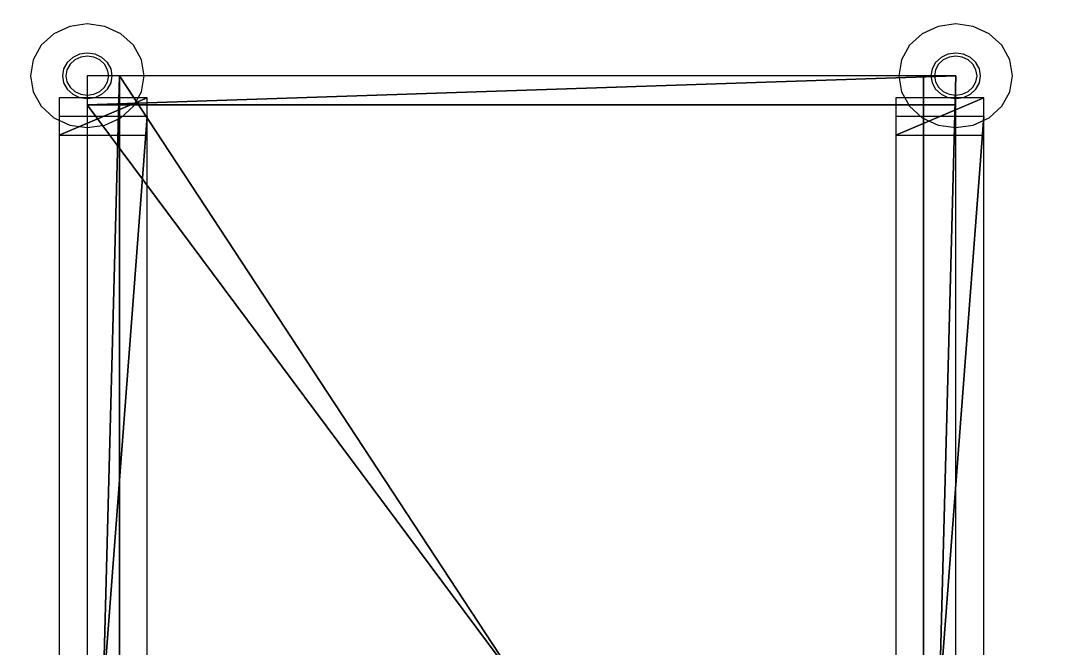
# Model space of a CAD drawing. Units: millimetres at full size, sheet at 1:50. Extents: x -9750 to 9750, y -6680 to 6675.
# Drawn here: x -862 to -315, y 4214 to 4543 of the extents above; entities that cross this region are included whole.
import ezdxf

# ---------------------------------------------------------------- set-up
doc = ezdxf.new("R2010")
doc.units = ezdxf.units.MM
doc.header["$LTSCALE"] = 50
doc.layers.add('0-A_汎用オブジェクト（実装）', color=4, linetype='Continuous')

msp = doc.modelspace()

# ---------------------------------------------------------------- wipeouts: each hides what was drawn before it
msp.add_wipeout([(296.23, 5045.05), (-3865.77, 5045.05), (-3865.77, 3795.05), (-3865.77, 3795.05)])

# ---------------------------------------------------------------- next in the draw order: wipeouts: each hides what was drawn before it
msp.add_wipeout([(296.23, 5045.05), (-3865.77, 3795.05), (296.23, 3795.05), (296.23, 3795.05)])

# ---------------------------------------------------------------- next in the draw order: linework, layer by layer
at = {"layer": '0-A_汎用オブジェクト（実装）'}
for p, q in [((-370.82, 4541.87), (-380.06, 4540.54)), ((-370.82, 4541.87), (-380.06, 4540.54)), ((-361.57, 4540.54), (-370.82, 4541.87)), ((-361.57, 4540.54), (-370.82, 4541.87)), ((-844.57, 4536.66), (-851.19, 4530.63)), ((-836.23, 4540.54), (-844.57, 4536.66)), ((-388.4, 4536.66), (-395.02, 4530.63)), ((-388.4, 4536.66), (-395.02, 4530.63)), ((-380.06, 4540.54), (-388.4, 4536.66)), ((-380.06, 4540.54), (-388.4, 4536.66)), ((-353.23, 4536.66), (-361.57, 4540.54)), ((-353.23, 4536.66), (-361.57, 4540.54)), ((-346.62, 4530.63), (-353.23, 4536.66)), ((-346.62, 4530.63), (-353.23, 4536.66)), ((-831.03, 4525.95), (-834.68, 4524.25)), ((-831.03, 4525.95), (-834.68, 4524.25)), ((-826.99, 4526.53), (-831.03, 4525.95)), ((-826.99, 4526.53), (-831.03, 4525.95)), ((-822.95, 4525.95), (-826.99, 4526.53)), ((-822.95, 4525.95), (-826.99, 4526.53)), ((-819.3, 4524.25), (-822.95, 4525.95)), ((-798.54, 4523.03), (-802.79, 4530.63)), ((-395.02, 4530.63), (-399.27, 4523.03)), ((-395.02, 4530.63), (-399.27, 4523.03)), ((-374.86, 4525.95), (-378.51, 4524.25)), ((-374.86, 4525.95), (-378.51, 4524.25)), ((-370.82, 4526.53), (-374.86, 4525.95)), ((-370.82, 4526.53), (-374.86, 4525.95)), ((-366.77, 4525.95), (-370.82, 4526.53)), ((-366.77, 4525.95), (-370.82, 4526.53)), ((-363.12, 4524.25), (-366.77, 4525.95)), ((-363.12, 4524.25), (-366.77, 4525.95)), ((-342.37, 4523.03), (-346.62, 4530.63)), ((-342.37, 4523.03), (-346.62, 4530.63)), ((-837.58, 4521.61), (-839.44, 4518.29)), ((-837.58, 4521.61), (-839.44, 4518.29)), ((-834.68, 4524.25), (-837.58, 4521.61)), ((-834.68, 4524.25), (-837.58, 4521.61)), ((-830.46, 4524.33), (-833.58, 4522.87)), ((-826.99, 4524.83), (-830.46, 4524.33)), ((-823.52, 4524.33), (-826.99, 4524.83)), ((-820.4, 4522.87), (-823.52, 4524.33)), ((-816.4, 4521.61), (-819.3, 4524.25)), ((-814.54, 4518.29), (-816.4, 4521.61)), ((-814.54, 4518.29), (-816.4, 4521.61)), ((-797.08, 4514.6), (-798.54, 4523.03)), ((-797.08, 4514.6), (-798.54, 4523.03)), ((-399.27, 4523.03), (-400.73, 4514.6)), ((-399.27, 4523.03), (-400.73, 4514.6)), ((-381.4, 4521.61), (-383.26, 4518.29)), ((-381.4, 4521.61), (-383.26, 4518.29)), ((-379.89, 4520.61), (-381.49, 4517.76)), ((-378.51, 4524.25), (-381.4, 4521.61)), ((-378.51, 4524.25), (-381.4, 4521.61)), ((-377.41, 4522.87), (-379.89, 4520.61)), ((-377.41, 4522.87), (-379.89, 4520.61)), ((-374.28, 4524.33), (-377.41, 4522.87)), ((-374.28, 4524.33), (-377.41, 4522.87)), ((-370.82, 4524.83), (-374.28, 4524.33)), ((-370.82, 4524.83), (-374.28, 4524.33)), ((-367.35, 4524.33), (-370.82, 4524.83)), ((-367.35, 4524.33), (-370.82, 4524.83)), ((-364.22, 4522.87), (-367.35, 4524.33)), ((-364.22, 4522.87), (-367.35, 4524.33)), ((-361.74, 4520.61), (-364.22, 4522.87)), ((-361.74, 4520.61), (-364.22, 4522.87)), ((-360.23, 4521.61), (-363.12, 4524.25)), ((-360.15, 4517.76), (-361.74, 4520.61)), ((-360.15, 4517.76), (-361.74, 4520.61)), ((-358.37, 4518.29), (-360.23, 4521.61)), ((-340.9, 4514.6), (-342.37, 4523.03)), ((-340.9, 4514.6), (-342.37, 4523.03)), ((-856.9, 4514.6), (-855.44, 4506.17)), ((-839.44, 4518.29), (-840.08, 4514.6)), ((-840.08, 4514.6), (-839.44, 4510.91)), ((-837.66, 4517.76), (-838.21, 4514.6)), ((-838.21, 4514.6), (-837.66, 4511.44)), ((-826.99, 4514.6), (-826.99, 3871.14)), ((-826.99, 4514.6), (-826.99, 3871.14)), ((-810.16, 4514.6), (-826.99, 4514.6)), ((-826.99, 4514.6), (-826.99, 4499.26)), ((-826.99, 4514.6), (-826.99, 4499.26)), ((-370.82, 4514.6), (-826.99, 4514.6)), ((-810.16, 4514.6), (-826.99, 4514.6)), ((-815.77, 4514.6), (-816.32, 4517.76)), ((-816.32, 4511.44), (-815.77, 4514.6)), ((-816.32, 4511.44), (-815.77, 4514.6)), ((-813.9, 4514.6), (-814.54, 4518.29)), ((-813.9, 4514.6), (-814.54, 4518.29)), ((-814.54, 4510.91), (-813.9, 4514.6)), ((-814.54, 4510.91), (-813.9, 4514.6)), ((-810.16, 3871.14), (-810.16, 4514.6)), ((-810.16, 3871.14), (-810.16, 4514.6)), ((-798.54, 4506.17), (-797.08, 4514.6)), ((-400.73, 4514.6), (-399.27, 4506.17)), ((-400.73, 4514.6), (-399.27, 4506.17)), ((-387.64, 4514.6), (-387.64, 3871.14)), ((-387.64, 4514.6), (-387.64, 3871.14)), ((-370.82, 4514.6), (-387.64, 4514.6)), ((-370.82, 4514.6), (-387.64, 4514.6)), ((-383.26, 4518.29), (-383.9, 4514.6)), ((-383.26, 4518.29), (-383.9, 4514.6)), ((-383.9, 4514.6), (-383.26, 4510.91)), ((-383.9, 4514.6), (-383.26, 4510.91)), ((-381.49, 4517.76), (-382.03, 4514.6)), ((-382.03, 4514.6), (-381.49, 4511.44)), ((-382.03, 4514.6), (-381.49, 4511.44)), ((-370.82, 3871.14), (-370.82, 4514.6)), ((-370.82, 3871.14), (-370.82, 4514.6)), ((-359.6, 4514.6), (-360.15, 4517.76)), ((-359.6, 4514.6), (-360.15, 4517.76)), ((-360.15, 4511.44), (-359.6, 4514.6)), ((-360.15, 4511.44), (-359.6, 4514.6)), ((-357.73, 4514.6), (-358.37, 4518.29)), ((-357.73, 4514.6), (-358.37, 4518.29)), ((-358.37, 4510.91), (-357.73, 4514.6)), ((-358.37, 4510.91), (-357.73, 4514.6)), ((-342.37, 4506.17), (-340.9, 4514.6)), ((-342.37, 4506.17), (-340.9, 4514.6)), ((-839.44, 4510.91), (-837.58, 4507.59)), ((-839.44, 4510.91), (-837.58, 4507.59)), ((-837.66, 4511.44), (-836.07, 4508.59)), ((-817.92, 4508.59), (-816.32, 4511.44)), ((-817.92, 4508.59), (-816.32, 4511.44)), ((-816.4, 4507.59), (-814.54, 4510.91)), ((-816.4, 4507.59), (-814.54, 4510.91)), ((-383.26, 4510.91), (-381.4, 4507.59)), ((-383.26, 4510.91), (-381.4, 4507.59)), ((-381.49, 4511.44), (-379.89, 4508.59)), ((-381.49, 4511.44), (-379.89, 4508.59)), ((-361.74, 4508.59), (-360.15, 4511.44)), ((-361.74, 4508.59), (-360.15, 4511.44)), ((-360.23, 4507.59), (-358.37, 4510.91)), ((-360.23, 4507.59), (-358.37, 4510.91)), ((-855.44, 4506.17), (-851.19, 4498.57)), ((-837.58, 4507.59), (-834.68, 4504.95)), ((-837.58, 4507.59), (-834.68, 4504.95)), ((-836.07, 4508.59), (-833.58, 4506.33)), ((-834.68, 4504.95), (-831.03, 4503.25)), ((-833.58, 4506.33), (-830.46, 4504.87)), ((-833.58, 4506.33), (-830.46, 4504.87)), ((-830.46, 4504.87), (-826.99, 4504.37)), ((-830.46, 4504.87), (-826.99, 4504.37)), ((-826.99, 4504.37), (-823.52, 4504.87)), ((-826.99, 4504.37), (-823.52, 4504.87)), ((-823.52, 4504.87), (-820.4, 4506.33)), ((-823.52, 4504.87), (-820.4, 4506.33)), ((-822.95, 4503.25), (-819.3, 4504.95)), ((-820.4, 4506.33), (-817.92, 4508.59)), ((-820.4, 4506.33), (-817.92, 4508.59)), ((-819.3, 4504.95), (-816.4, 4507.59)), ((-819.3, 4504.95), (-816.4, 4507.59)), ((-399.27, 4506.17), (-395.02, 4498.57)), ((-399.27, 4506.17), (-395.02, 4498.57)), ((-381.4, 4507.59), (-378.51, 4504.95)), ((-381.4, 4507.59), (-378.51, 4504.95)), ((-379.89, 4508.59), (-377.41, 4506.33)), ((-379.89, 4508.59), (-377.41, 4506.33)), ((-378.51, 4504.95), (-374.86, 4503.25)), ((-378.51, 4504.95), (-374.86, 4503.25)), ((-377.41, 4506.33), (-374.28, 4504.87)), ((-377.41, 4506.33), (-374.28, 4504.87)), ((-374.28, 4504.87), (-370.82, 4504.37)), ((-374.28, 4504.87), (-370.82, 4504.37)), ((-370.82, 4504.37), (-367.35, 4504.87)), ((-370.82, 4504.37), (-367.35, 4504.87)), ((-367.35, 4504.87), (-364.22, 4506.33)), ((-367.35, 4504.87), (-364.22, 4506.33)), ((-366.77, 4503.25), (-363.12, 4504.95)), ((-366.77, 4503.25), (-363.12, 4504.95)), ((-364.22, 4506.33), (-361.74, 4508.59)), ((-364.22, 4506.33), (-361.74, 4508.59)), ((-363.12, 4504.95), (-360.23, 4507.59)), ((-363.12, 4504.95), (-360.23, 4507.59)), ((-346.62, 4498.57), (-342.37, 4506.17)), ((-346.62, 4498.57), (-342.37, 4506.17)), ((-841.82, 4503.03), (-841.82, 4483.42)), ((-841.82, 4503.03), (-841.82, 4483.42)), ((-795.5, 4503.03), (-841.82, 4503.03)), ((-795.5, 4503.03), (-841.82, 4503.03)), ((-795.5, 4503.03), (-841.82, 4503.03)), ((-841.82, 4503.03), (-841.82, 4483.42)), ((-841.82, 4503.03), (-841.82, 4483.42)), ((-841.82, 4503.03), (-841.82, 4483.42)), ((-841.82, 4503.03), (-841.82, 4483.42)), ((-795.5, 4503.03), (-841.82, 4503.03)), ((-795.5, 4503.03), (-841.82, 4503.03)), ((-841.82, 4503.03), (-841.82, 4483.42)), ((-795.5, 4503.03), (-841.82, 4503.03)), ((-795.5, 4503.03), (-841.82, 4503.03)), ((-841.82, 4503.03), (-841.82, 4483.42)), ((-795.5, 4503.03), (-841.82, 4503.03)), ((-841.82, 4503.03), (-841.82, 4483.42)), ((-841.82, 4503.03), (-841.82, 4483.42)), ((-841.82, 4503.03), (-841.82, 4483.42)), ((-841.82, 4503.03), (-841.82, 4483.42)), ((-795.5, 4503.03), (-841.82, 4503.03)), ((-795.5, 4503.03), (-841.82, 4503.03)), ((-841.82, 4503.03), (-841.82, 4483.42)), ((-841.82, 4503.03), (-841.82, 4483.42)), ((-795.5, 4503.03), (-841.82, 4503.03)), ((-795.5, 4503.03), (-841.82, 4503.03)), ((-841.82, 4503.03), (-841.82, 4483.42)), ((-841.82, 4503.03), (-841.82, 4483.42)), ((-795.5, 4503.03), (-841.82, 4503.03)), ((-795.5, 4503.03), (-841.82, 4503.03)), ((-841.82, 4503.03), (-841.82, 4483.42)), ((-795.5, 4503.03), (-841.82, 4503.03)), ((-841.82, 4503.03), (-841.82, 4483.42)), ((-841.82, 4503.03), (-841.82, 4483.42)), ((-795.5, 4503.03), (-841.82, 4503.03)), ((-795.5, 4503.03), (-841.82, 4503.03)), ((-795.5, 4503.03), (-841.82, 4503.03)), ((-841.82, 4503.03), (-841.82, 4483.42)), ((-841.82, 4503.03), (-841.82, 4483.42)), ((-795.5, 4503.03), (-841.82, 4503.03)), ((-841.82, 4503.03), (-841.82, 4483.42)), ((-841.82, 4503.03), (-841.82, 4483.42)), ((-841.82, 4503.03), (-841.82, 4483.42)), ((-795.5, 4503.03), (-841.82, 4503.03)), ((-795.5, 4503.03), (-841.82, 4503.03)), ((-841.82, 4503.03), (-841.82, 4483.42)), ((-795.5, 4503.03), (-841.82, 4503.03)), ((-841.82, 4503.03), (-841.82, 4483.42)), ((-795.5, 4503.03), (-841.82, 4503.03)), ((-795.5, 4503.03), (-841.82, 4503.03)), ((-841.82, 4503.03), (-841.82, 4483.42)), ((-841.82, 4503.03), (-841.82, 4483.42)), ((-795.5, 4503.03), (-841.82, 4503.03)), ((-795.5, 4503.03), (-841.82, 4503.03)), ((-841.82, 4503.03), (-841.82, 4483.42)), ((-795.5, 4503.03), (-841.82, 4503.03)), ((-795.5, 4503.03), (-841.82, 4503.03)), ((-841.82, 4503.03), (-841.82, 4483.42)), ((-841.82, 4503.03), (-841.82, 4483.42)), ((-795.5, 4503.03), (-841.82, 4503.03)), ((-795.5, 4503.03), (-841.82, 4503.03)), ((-831.03, 4503.25), (-826.99, 4502.67)), ((-826.99, 4502.67), (-822.95, 4503.25)), ((-826.99, 4499.26), (-370.82, 4499.26)), ((-795.5, 4483.42), (-795.5, 4503.03)), ((-795.5, 4483.42), (-795.5, 4503.03)), ((-795.5, 4483.42), (-795.5, 4503.03)), ((-795.5, 4483.42), (-795.5, 4503.03)), ((-795.5, 4483.42), (-795.5, 4503.03)), ((-795.5, 4483.42), (-795.5, 4503.03)), ((-795.5, 4483.42), (-795.5, 4503.03)), ((-795.5, 4483.42), (-795.5, 4503.03)), ((-795.5, 4483.42), (-795.5, 4503.03)), ((-795.5, 4483.42), (-795.5, 4503.03)), ((-795.5, 4483.42), (-795.5, 4503.03)), ((-795.5, 4483.42), (-795.5, 4503.03)), ((-795.5, 4483.42), (-795.5, 4503.03)), ((-795.5, 4483.42), (-795.5, 4503.03)), ((-795.5, 4483.42), (-795.5, 4503.03)), ((-795.5, 4483.42), (-795.5, 4503.03)), ((-795.5, 4483.42), (-795.5, 4503.03)), ((-795.5, 4483.42), (-795.5, 4503.03)), ((-795.5, 4483.42), (-795.5, 4503.03)), ((-795.5, 4483.42), (-795.5, 4503.03)), ((-795.5, 4483.42), (-795.5, 4503.03)), ((-795.5, 4483.42), (-795.5, 4503.03)), ((-795.5, 4483.42), (-795.5, 4503.03)), ((-355.99, 4503.03), (-402.31, 4503.03)), ((-402.31, 4503.03), (-402.31, 4483.42)), ((-355.99, 4503.03), (-402.31, 4503.03)), ((-355.99, 4503.03), (-402.31, 4503.03)), ((-402.31, 4503.03), (-402.31, 4483.42)), ((-402.31, 4503.03), (-402.31, 4483.42)), ((-402.31, 4503.03), (-402.31, 4483.42)), ((-402.31, 4503.03), (-402.31, 4483.42)), ((-355.99, 4503.03), (-402.31, 4503.03)), ((-355.99, 4503.03), (-402.31, 4503.03)), ((-402.31, 4503.03), (-402.31, 4483.42)), ((-402.31, 4503.03), (-402.31, 4483.42)), ((-355.99, 4503.03), (-402.31, 4503.03)), ((-355.99, 4503.03), (-402.31, 4503.03)), ((-355.99, 4503.03), (-402.31, 4503.03)), ((-402.31, 4503.03), (-402.31, 4483.42)), ((-402.31, 4503.03), (-402.31, 4483.42)), ((-355.99, 4503.03), (-402.31, 4503.03)), ((-355.99, 4503.03), (-402.31, 4503.03)), ((-402.31, 4503.03), (-402.31, 4483.42)), ((-402.31, 4503.03), (-402.31, 4483.42)), ((-355.99, 4503.03), (-402.31, 4503.03)), ((-355.99, 4503.03), (-402.31, 4503.03)), ((-402.31, 4503.03), (-402.31, 4483.42)), ((-355.99, 4503.03), (-402.31, 4503.03)), ((-355.99, 4503.03), (-402.31, 4503.03)), ((-402.31, 4503.03), (-402.31, 4483.42)), ((-402.31, 4503.03), (-402.31, 4483.42)), ((-402.31, 4503.03), (-402.31, 4483.42)), ((-355.99, 4503.03), (-402.31, 4483.42)), ((-402.31, 4503.03), (-402.31, 4483.42)), ((-355.99, 4503.03), (-402.31, 4503.03)), ((-402.31, 4503.03), (-402.31, 4483.42)), ((-402.31, 4503.03), (-402.31, 4483.42)), ((-402.31, 4503.03), (-402.31, 4483.42)), ((-355.99, 4503.03), (-402.31, 4503.03)), ((-355.99, 4503.03), (-402.31, 4503.03)), ((-402.31, 4503.03), (-402.31, 4483.42)), ((-402.31, 4503.03), (-402.31, 4483.42)), ((-355.99, 4503.03), (-402.31, 4503.03)), ((-355.99, 4503.03), (-402.31, 4503.03)), ((-402.31, 4503.03), (-402.31, 4483.42)), ((-355.99, 4503.03), (-402.31, 4503.03)), ((-355.99, 4503.03), (-402.31, 4503.03)), ((-402.31, 4503.03), (-402.31, 4483.42)), ((-402.31, 4503.03), (-402.31, 4483.42)), ((-402.31, 4503.03), (-402.31, 4483.42)), ((-355.99, 4503.03), (-402.31, 4503.03)), ((-355.99, 4503.03), (-402.31, 4503.03)), ((-395.02, 4498.57), (-388.4, 4492.53)), ((-395.02, 4498.57), (-388.4, 4492.53)), ((-374.86, 4503.25), (-370.82, 4502.67)), ((-374.86, 4503.25), (-370.82, 4502.67)), ((-370.82, 4502.67), (-366.77, 4503.25)), ((-370.82, 4502.67), (-366.77, 4503.25)), ((-355.99, 4483.42), (-355.99, 4503.03)), ((-355.99, 4483.42), (-355.99, 4503.03)), ((-355.99, 4483.42), (-355.99, 4503.03)), ((-355.99, 4483.42), (-355.99, 4503.03)), ((-355.99, 4483.42), (-355.99, 4503.03)), ((-355.99, 4483.42), (-355.99, 4503.03)), ((-355.99, 4483.42), (-355.99, 4503.03)), ((-355.99, 4483.42), (-355.99, 4503.03)), ((-355.99, 4483.42), (-355.99, 4503.03)), ((-355.99, 4483.42), (-355.99, 4503.03)), ((-355.99, 4483.42), (-355.99, 4503.03)), ((-355.99, 4483.42), (-355.99, 4503.03)), ((-355.99, 4483.42), (-355.99, 4503.03)), ((-355.99, 4483.42), (-355.99, 4503.03)), ((-355.99, 4483.42), (-355.99, 4503.03)), ((-355.99, 4483.42), (-355.99, 4503.03)), ((-355.99, 4483.42), (-355.99, 4503.03)), ((-355.99, 4483.42), (-355.99, 4503.03)), ((-355.99, 4483.42), (-355.99, 4503.03)), ((-355.99, 4483.42), (-355.99, 4503.03)), ((-355.99, 4483.42), (-355.99, 4503.03)), ((-355.99, 4483.42), (-355.99, 4503.03)), ((-355.99, 4483.42), (-355.99, 4503.03)), ((-355.99, 4483.42), (-355.99, 4503.03)), ((-353.23, 4492.53), (-346.62, 4498.57)), ((-353.23, 4492.53), (-346.62, 4498.57)), ((-844.57, 4492.53), (-836.23, 4488.66)), ((-841.82, 4493.22), (-841.82, 3885.42)), ((-795.5, 4493.22), (-841.82, 4493.22)), ((-795.5, 4493.22), (-841.82, 4493.22)), ((-841.82, 4493.22), (-841.82, 3885.42)), ((-841.82, 4493.22), (-841.82, 3885.42)), ((-841.82, 4493.22), (-841.82, 3885.42)), ((-841.82, 4493.22), (-841.82, 3885.42)), ((-795.5, 4493.22), (-841.82, 4493.22)), ((-795.5, 4493.22), (-841.82, 4493.22)), ((-841.82, 4493.22), (-841.82, 3885.42)), ((-795.5, 4493.22), (-841.82, 4493.22)), ((-795.5, 4493.22), (-841.82, 4493.22)), ((-841.82, 4493.22), (-841.82, 3885.42)), ((-841.82, 4493.22), (-841.82, 3885.42)), ((-841.82, 4493.22), (-841.82, 3885.42)), ((-795.5, 4493.22), (-841.82, 4493.22)), ((-795.5, 4493.22), (-841.82, 4493.22)), ((-795.5, 4493.22), (-841.82, 4493.22)), ((-795.5, 4493.22), (-841.82, 4493.22)), ((-841.82, 4493.22), (-841.82, 3885.42)), ((-841.82, 4493.22), (-841.82, 3885.42)), ((-841.82, 4493.22), (-841.82, 3885.42)), ((-795.5, 4493.22), (-841.82, 4493.22)), ((-795.5, 4493.22), (-841.82, 4493.22)), ((-841.82, 4493.22), (-841.82, 3885.42)), ((-841.82, 4493.22), (-841.82, 3885.42)), ((-841.82, 4493.22), (-841.82, 3885.42)), ((-795.5, 4493.22), (-841.82, 4493.22)), ((-795.5, 4493.22), (-841.82, 4493.22)), ((-841.82, 4493.22), (-841.82, 3885.42)), ((-795.5, 4493.22), (-841.82, 4493.22)), ((-795.5, 4493.22), (-841.82, 4493.22)), ((-841.82, 4493.22), (-841.82, 3885.42)), ((-841.82, 4493.22), (-841.82, 3885.42)), ((-795.5, 4493.22), (-841.82, 4493.22)), ((-841.82, 4493.22), (-841.82, 3885.42)), ((-841.82, 4493.22), (-841.82, 3885.42)), ((-795.5, 4493.22), (-841.82, 4493.22)), ((-795.5, 4493.22), (-841.82, 4493.22)), ((-841.82, 4493.22), (-841.82, 3885.42)), ((-795.5, 4493.22), (-841.82, 4493.22)), ((-841.82, 4493.22), (-841.82, 3885.42)), ((-795.5, 4493.22), (-841.82, 4493.22)), ((-841.82, 4493.22), (-841.82, 3885.42)), ((-795.5, 4493.22), (-841.82, 4493.22)), ((-841.82, 4493.22), (-841.82, 3885.42)), ((-841.82, 4493.22), (-841.82, 3885.42)), ((-795.5, 4493.22), (-841.82, 4493.22)), ((-795.5, 4493.22), (-841.82, 4493.22)), ((-841.82, 4493.22), (-841.82, 3885.42)), ((-841.82, 4493.22), (-841.82, 3885.42)), ((-795.5, 4493.22), (-841.82, 4493.22)), ((-795.5, 4493.22), (-841.82, 4493.22)), ((-841.82, 4493.22), (-841.82, 3885.42)), ((-795.5, 4493.22), (-841.82, 4493.22)), ((-841.82, 4493.22), (-841.82, 3885.42)), ((-841.82, 4493.22), (-841.82, 3885.42)), ((-795.5, 4493.22), (-841.82, 4493.22)), ((-817.75, 4488.66), (-809.41, 4492.53)), ((-795.5, 3885.42), (-795.5, 4493.22)), ((-795.5, 3885.42), (-795.5, 4493.22)), ((-795.5, 3885.42), (-795.5, 4493.22)), ((-795.5, 3885.42), (-795.5, 4493.22)), ((-795.5, 3885.42), (-795.5, 4493.22)), ((-795.5, 3885.42), (-795.5, 4493.22)), ((-795.5, 3885.42), (-795.5, 4493.22)), ((-795.5, 3885.42), (-795.5, 4493.22)), ((-795.5, 3885.42), (-795.5, 4493.22)), ((-795.5, 3885.42), (-795.5, 4493.22)), ((-795.5, 3885.42), (-795.5, 4493.22)), ((-795.5, 3885.42), (-795.5, 4493.22)), ((-795.5, 3885.42), (-795.5, 4493.22)), ((-795.5, 3885.42), (-795.5, 4493.22)), ((-795.5, 3885.42), (-795.5, 4493.22)), ((-795.5, 3885.42), (-795.5, 4493.22)), ((-795.5, 3885.42), (-795.5, 4493.22)), ((-795.5, 3885.42), (-795.5, 4493.22)), ((-795.5, 3885.42), (-795.5, 4493.22)), ((-795.5, 3885.42), (-795.5, 4493.22)), ((-795.5, 3885.42), (-795.5, 4493.22)), ((-795.5, 3885.42), (-795.5, 4493.22)), ((-795.5, 3885.42), (-795.5, 4493.22)), ((-795.5, 3885.42), (-795.5, 4493.22)), ((-795.5, 3885.42), (-795.5, 4493.22)), ((-795.5, 3885.42), (-795.5, 4493.22)), ((-795.5, 3885.42), (-795.5, 4493.22)), ((-795.5, 3885.42), (-795.5, 4493.22)), ((-795.5, 3885.42), (-795.5, 4493.22)), ((-795.5, 3885.42), (-795.5, 4493.22)), ((-795.5, 3885.42), (-795.5, 4493.22)), ((-402.31, 4493.22), (-402.31, 3885.42)), ((-355.99, 4493.22), (-402.31, 4493.22)), ((-355.99, 4493.22), (-402.31, 4493.22)), ((-402.31, 4493.22), (-402.31, 3885.42)), ((-402.31, 4493.22), (-402.31, 3885.42)), ((-402.31, 4493.22), (-402.31, 3885.42)), ((-355.99, 4493.22), (-402.31, 4493.22)), ((-355.99, 4493.22), (-402.31, 4493.22)), ((-355.99, 4493.22), (-402.31, 4493.22)), ((-402.31, 4493.22), (-402.31, 3885.42)), ((-402.31, 4493.22), (-402.31, 3885.42)), ((-355.99, 4493.22), (-402.31, 4493.22)), ((-402.31, 4493.22), (-402.31, 3885.42)), ((-355.99, 4493.22), (-402.31, 4493.22)), ((-355.99, 4493.22), (-402.31, 4493.22)), ((-402.31, 4493.22), (-402.31, 3885.42)), ((-355.99, 4493.22), (-402.31, 4493.22)), ((-355.99, 4493.22), (-402.31, 4493.22)), ((-402.31, 4493.22), (-402.31, 3885.42)), ((-402.31, 4493.22), (-402.31, 3885.42)), ((-355.99, 4493.22), (-402.31, 4493.22)), ((-402.31, 4493.22), (-402.31, 3885.42)), ((-402.31, 4493.22), (-402.31, 3885.42)), ((-355.99, 4493.22), (-402.31, 4493.22)), ((-402.31, 4493.22), (-402.31, 3885.42)), ((-402.31, 4493.22), (-402.31, 3885.42)), ((-355.99, 4493.22), (-402.31, 4493.22)), ((-355.99, 4493.22), (-402.31, 4493.22)), ((-402.31, 4493.22), (-402.31, 3885.42)), ((-355.99, 4493.22), (-402.31, 4493.22)), ((-402.31, 4493.22), (-402.31, 3885.42)), ((-355.99, 4493.22), (-402.31, 4493.22)), ((-355.99, 4493.22), (-402.31, 4493.22)), ((-355.99, 4493.22), (-402.31, 4493.22)), ((-355.99, 4493.22), (-402.31, 4493.22)), ((-402.31, 4493.22), (-402.31, 3885.42)), ((-402.31, 4493.22), (-402.31, 3885.42)), ((-355.99, 4493.22), (-402.31, 4493.22)), ((-388.4, 4492.53), (-380.06, 4488.66)), ((-388.4, 4492.53), (-380.06, 4488.66)), ((-361.57, 4488.66), (-353.23, 4492.53)), ((-361.57, 4488.66), (-353.23, 4492.53)), ((-355.99, 3885.42), (-355.99, 4493.22)), ((-355.99, 3885.42), (-355.99, 4493.22)), ((-355.99, 3885.42), (-355.99, 4493.22)), ((-355.99, 3885.42), (-355.99, 4493.22)), ((-355.99, 3885.42), (-355.99, 4493.22)), ((-355.99, 3885.42), (-355.99, 4493.22)), ((-355.99, 3885.42), (-355.99, 4493.22)), ((-355.99, 3885.42), (-355.99, 4493.22)), ((-355.99, 3885.42), (-355.99, 4493.22)), ((-355.99, 3885.42), (-355.99, 4493.22)), ((-355.99, 3885.42), (-355.99, 4493.22)), ((-355.99, 3885.42), (-355.99, 4493.22)), ((-355.99, 3885.42), (-355.99, 4493.22)), ((-355.99, 3885.42), (-355.99, 4493.22)), ((-355.99, 3885.42), (-355.99, 4493.22)), ((-355.99, 3885.42), (-355.99, 4493.22)), ((-355.99, 3885.42), (-355.99, 4493.22)), ((-355.99, 3885.42), (-355.99, 4493.22)), ((-355.99, 3885.42), (-355.99, 4493.22)), ((-355.99, 3885.42), (-355.99, 4493.22)), ((-355.99, 3885.42), (-355.99, 4493.22)), ((-355.99, 3885.42), (-355.99, 4493.22)), ((-355.99, 3885.42), (-355.99, 4493.22)), ((-355.99, 3885.42), (-355.99, 4493.22)), ((-836.23, 4488.66), (-826.99, 4487.33)), ((-836.23, 4488.66), (-826.99, 4487.33)), ((-826.99, 4487.33), (-817.75, 4488.66)), ((-826.99, 4487.33), (-817.75, 4488.66)), ((-380.06, 4488.66), (-370.82, 4487.33)), ((-380.06, 4488.66), (-370.82, 4487.33)), ((-370.82, 4487.33), (-361.57, 4488.66)), ((-370.82, 4487.33), (-361.57, 4488.66)), ((-841.82, 4483.42), (-795.5, 4483.42)), ((-841.82, 4483.42), (-795.5, 4483.42)), ((-841.82, 4483.42), (-795.5, 4483.42)), ((-841.82, 4483.42), (-795.5, 4483.42)), ((-841.82, 4483.42), (-795.5, 4483.42)), ((-841.82, 4483.42), (-795.5, 4483.42)), ((-841.82, 4483.42), (-795.5, 4483.42)), ((-841.82, 4483.42), (-795.5, 4483.42)), ((-841.82, 4483.42), (-795.5, 4483.42)), ((-841.82, 4483.42), (-795.5, 4483.42)), ((-841.82, 4483.42), (-795.5, 4483.42)), ((-841.82, 4483.42), (-795.5, 4483.42)), ((-841.82, 4483.42), (-795.5, 4483.42)), ((-841.82, 4483.42), (-795.5, 4483.42)), ((-841.82, 4483.42), (-795.5, 4483.42)), ((-841.82, 4483.42), (-795.5, 4483.42)), ((-841.82, 4483.42), (-795.5, 4483.42)), ((-841.82, 4483.42), (-795.5, 4483.42)), ((-841.82, 4483.42), (-795.5, 4483.42)), ((-841.82, 4483.42), (-795.5, 4483.42)), ((-841.82, 4483.42), (-795.5, 4483.42)), ((-841.82, 4483.42), (-795.5, 4483.42)), ((-841.82, 4483.42), (-795.5, 4483.42)), ((-841.82, 4483.42), (-795.5, 4483.42)), ((-841.82, 4483.42), (-795.5, 4483.42)), ((-841.82, 4483.42), (-795.5, 4483.42)), ((-402.31, 4483.42), (-355.99, 4483.42)), ((-402.31, 4483.42), (-355.99, 4483.42)), ((-402.31, 4483.42), (-355.99, 4483.42)), ((-402.31, 4483.42), (-355.99, 4483.42)), ((-402.31, 4483.42), (-355.99, 4483.42)), ((-402.31, 4483.42), (-355.99, 4483.42)), ((-402.31, 4483.42), (-355.99, 4483.42)), ((-402.31, 4483.42), (-355.99, 4483.42)), ((-402.31, 4483.42), (-355.99, 4483.42)), ((-402.31, 4483.42), (-355.99, 4483.42)), ((-402.31, 4483.42), (-355.99, 4483.42)), ((-402.31, 4483.42), (-355.99, 4483.42)), ((-402.31, 4483.42), (-355.99, 4483.42)), ((-402.31, 4483.42), (-355.99, 4483.42)), ((-402.31, 4483.42), (-355.99, 4483.42)), ((-402.31, 4483.42), (-355.99, 4483.42)), ((-402.31, 4483.42), (-355.99, 4483.42)), ((-402.31, 4483.42), (-355.99, 4483.42)), ((-402.31, 4483.42), (-355.99, 4483.42)), ((-402.31, 4483.42), (-355.99, 4483.42)), ((-402.31, 4483.42), (-355.99, 4483.42)), ((-402.31, 4483.42), (-355.99, 4483.42)), ((-402.31, 4483.42), (-355.99, 4483.42)), ((-402.31, 4483.42), (-355.99, 4483.42)), ((-402.31, 4483.42), (-355.99, 4483.42)), ((-402.31, 4483.42), (-355.99, 4483.42)), ((-402.31, 4483.42), (-355.99, 4483.42))]:
    msp.add_line(p, q, dxfattribs=at)
for points in [[(-826.99, 4541.87), (-836.23, 4540.54), (-844.57, 4536.66)], [(-817.75, 4540.54), (-826.99, 4541.87), (-836.23, 4540.54)], [(-809.41, 4536.66), (-817.75, 4540.54), (-826.99, 4541.87)], [(-844.57, 4536.66), (-851.19, 4530.63), (-855.44, 4523.03)], [(-802.79, 4530.63), (-809.41, 4536.66), (-817.75, 4540.54)], [(-798.54, 4523.03), (-802.79, 4530.63), (-809.41, 4536.66)], [(-851.19, 4530.63), (-855.44, 4523.03), (-856.9, 4514.6)], [(-816.4, 4521.61), (-819.3, 4524.25), (-822.95, 4525.95)], [(-855.44, 4523.03), (-856.9, 4514.6), (-855.44, 4506.17)], [(-836.07, 4520.61), (-837.66, 4517.76), (-838.21, 4514.6), (-837.66, 4511.44)], [(-833.58, 4522.87), (-836.07, 4520.61), (-837.66, 4517.76)], [(-830.46, 4524.33), (-833.58, 4522.87), (-836.07, 4520.61)], [(-823.52, 4524.33), (-826.99, 4524.83), (-830.46, 4524.33)], [(-817.92, 4520.61), (-820.4, 4522.87), (-823.52, 4524.33)], [(-816.32, 4517.76), (-817.92, 4520.61), (-820.4, 4522.87)], [(-815.77, 4514.6), (-816.32, 4517.76), (-817.92, 4520.61)], [(-379.89, 4520.61), (-381.49, 4517.76), (-382.03, 4514.6)], [(-358.37, 4518.29), (-360.23, 4521.61), (-363.12, 4524.25)], [(-839.44, 4518.29), (-840.08, 4514.6), (-839.44, 4510.91)], [(-826.99, 4499.26), (-370.82, 4499.26), (-370.82, 4514.6)], [(-370.82, 4499.26), (-370.82, 4514.6), (-826.99, 4514.6)], [(-802.79, 4498.57), (-798.54, 4506.17), (-797.08, 4514.6)], [(-837.66, 4511.44), (-836.07, 4508.59), (-833.58, 4506.33)], [(-855.44, 4506.17), (-851.19, 4498.57), (-844.57, 4492.53)], [(-834.68, 4504.95), (-831.03, 4503.25), (-826.99, 4502.67)], [(-826.99, 4502.67), (-822.95, 4503.25), (-819.3, 4504.95)], [(-809.41, 4492.53), (-802.79, 4498.57), (-798.54, 4506.17)], [(-851.19, 4498.57), (-844.57, 4492.53), (-836.23, 4488.66)], [(-841.82, 4483.42), (-795.5, 4483.42), (-795.5, 4503.03), (-841.82, 4483.42), (-795.5, 4483.42)], [(-841.82, 4483.42), (-795.5, 4483.42), (-795.5, 4503.03)], [(-841.82, 4483.42), (-795.5, 4483.42), (-795.5, 4503.03)], [(-795.5, 4483.42), (-795.5, 4503.03), (-841.82, 4503.03)], [(-795.5, 4483.42), (-795.5, 4503.03), (-841.82, 4503.03)], [(-841.82, 4483.42), (-795.5, 4483.42), (-795.5, 4503.03)], [(-841.82, 4483.42), (-795.5, 4483.42), (-795.5, 4503.03), (-841.82, 4483.42), (-795.5, 4483.42)], [(-841.82, 4483.42), (-795.5, 4483.42), (-795.5, 4503.03)], [(-795.5, 4503.03), (-841.82, 4503.03), (-841.82, 4483.42)], [(-841.82, 4483.42), (-795.5, 4483.42), (-795.5, 4503.03)], [(-795.5, 4483.42), (-795.5, 4503.03), (-841.82, 4503.03)], [(-841.82, 4483.42), (-795.5, 4483.42), (-795.5, 4503.03)], [(-795.5, 4483.42), (-795.5, 4503.03), (-841.82, 4503.03), (-841.82, 4483.42), (-795.5, 4483.42), (-795.5, 4503.03), (-841.82, 4483.42)], [(-841.82, 4483.42), (-795.5, 4483.42), (-795.5, 4503.03)], [(-795.5, 4483.42), (-795.5, 4503.03), (-841.82, 4503.03), (-841.82, 4483.42)], [(-841.82, 4503.03), (-841.82, 4483.42), (-795.5, 4503.03), (-841.82, 4503.03), (-841.82, 4483.42), (-795.5, 4483.42), (-795.5, 4503.03), (-841.82, 4483.42)], [(-841.82, 4483.42), (-795.5, 4483.42), (-795.5, 4503.03)], [(-841.82, 4503.03), (-841.82, 4483.42), (-795.5, 4483.42), (-795.5, 4503.03), (-841.82, 4483.42), (-795.5, 4483.42), (-795.5, 4503.03), (-841.82, 4483.42), (-795.5, 4503.03), (-841.82, 4503.03), (-841.82, 4483.42)], [(-817.75, 4488.66), (-809.41, 4492.53), (-802.79, 4498.57)], [(-402.31, 4483.42), (-355.99, 4483.42), (-355.99, 4503.03)], [(-355.99, 4503.03), (-402.31, 4503.03), (-402.31, 4483.42)], [(-402.31, 4503.03), (-402.31, 4483.42), (-355.99, 4483.42), (-355.99, 4503.03)], [(-402.31, 4483.42), (-355.99, 4483.42), (-355.99, 4503.03)], [(-355.99, 4483.42), (-355.99, 4503.03), (-402.31, 4503.03)], [(-355.99, 4503.03), (-402.31, 4503.03), (-402.31, 4483.42)], [(-355.99, 4503.03), (-402.31, 4503.03), (-402.31, 4483.42)], [(-402.31, 4503.03), (-402.31, 4483.42), (-355.99, 4503.03), (-402.31, 4503.03), (-402.31, 4483.42)], [(-402.31, 4483.42), (-355.99, 4483.42), (-355.99, 4503.03)], [(-402.31, 4483.42), (-355.99, 4483.42), (-355.99, 4503.03)], [(-355.99, 4483.42), (-355.99, 4503.03), (-402.31, 4503.03)], [(-355.99, 4503.03), (-402.31, 4503.03), (-402.31, 4483.42)], [(-402.31, 4503.03), (-402.31, 4483.42), (-355.99, 4503.03), (-402.31, 4503.03), (-402.31, 4483.42)], [(-402.31, 4483.42), (-355.99, 4483.42), (-355.99, 4503.03), (-402.31, 4503.03)], [(-355.99, 4503.03), (-402.31, 4503.03), (-402.31, 4483.42)], [(-402.31, 4483.42), (-355.99, 4483.42), (-355.99, 4503.03)], [(-355.99, 4483.42), (-355.99, 4503.03), (-402.31, 4503.03)], [(-355.99, 4503.03), (-402.31, 4503.03), (-402.31, 4483.42), (-355.99, 4483.42)], [(-402.31, 4483.42), (-355.99, 4483.42), (-355.99, 4503.03)], [(-355.99, 4483.42), (-355.99, 4503.03), (-402.31, 4503.03)], [(-355.99, 4503.03), (-402.31, 4503.03), (-402.31, 4483.42)], [(-795.5, 4493.22), (-841.82, 4493.22), (-841.82, 3885.42), (-795.5, 4493.22), (-841.82, 4493.22), (-841.82, 3885.42), (-795.5, 3885.42)], [(-795.5, 4493.22), (-841.82, 4493.22), (-841.82, 3885.42)], [(-795.5, 3885.42), (-795.5, 4493.22), (-841.82, 4493.22)], [(-795.5, 4493.22), (-841.82, 4493.22), (-841.82, 3885.42)], [(-841.82, 3885.42), (-795.5, 3885.42), (-795.5, 4493.22)], [(-795.5, 3885.42), (-795.5, 4493.22), (-841.82, 4493.22)], [(-795.5, 4493.22), (-841.82, 4493.22), (-841.82, 3885.42)], [(-795.5, 4493.22), (-841.82, 4493.22), (-841.82, 3885.42)], [(-841.82, 4493.22), (-841.82, 3885.42), (-795.5, 3885.42)], [(-841.82, 3885.42), (-795.5, 3885.42), (-795.5, 4493.22)], [(-795.5, 3885.42), (-795.5, 4493.22), (-841.82, 4493.22)], [(-402.31, 3885.42), (-355.99, 3885.42), (-355.99, 4493.22)], [(-355.99, 3885.42), (-355.99, 4493.22), (-402.31, 4493.22)], [(-355.99, 4493.22), (-402.31, 4493.22), (-402.31, 3885.42)], [(-402.31, 3885.42), (-355.99, 3885.42), (-355.99, 4493.22)], [(-355.99, 3885.42), (-355.99, 4493.22), (-402.31, 4493.22), (-402.31, 3885.42)], [(-402.31, 4493.22), (-402.31, 3885.42), (-355.99, 3885.42)], [(-355.99, 4493.22), (-402.31, 4493.22), (-402.31, 3885.42)], [(-402.31, 3885.42), (-355.99, 3885.42), (-355.99, 4493.22)], [(-355.99, 3885.42), (-355.99, 4493.22), (-402.31, 4493.22)], [(-355.99, 4493.22), (-402.31, 4493.22), (-402.31, 3885.42)], [(-402.31, 4493.22), (-402.31, 3885.42), (-355.99, 4493.22), (-402.31, 4493.22), (-402.31, 3885.42)], [(-402.31, 4493.22), (-402.31, 3885.42), (-355.99, 3885.42), (-355.99, 4493.22), (-402.31, 3885.42), (-355.99, 4493.22), (-402.31, 4493.22), (-402.31, 3885.42), (-355.99, 3885.42)], [(-402.31, 3885.42), (-355.99, 3885.42), (-355.99, 4493.22)], [(-355.99, 3885.42), (-355.99, 4493.22), (-402.31, 4493.22)], [(-355.99, 4493.22), (-402.31, 4493.22), (-402.31, 3885.42)], [(-402.31, 3885.42), (-355.99, 3885.42), (-355.99, 4493.22)], [(-355.99, 3885.42), (-355.99, 4493.22), (-402.31, 4493.22)], [(-355.99, 4493.22), (-402.31, 4493.22), (-402.31, 3885.42)], [(-355.99, 3885.42), (-355.99, 4493.22), (-402.31, 4493.22)], [(-355.99, 4493.22), (-402.31, 4493.22), (-402.31, 3885.42)], [(-402.31, 4493.22), (-402.31, 3885.42), (-355.99, 3885.42)], [(-355.99, 3885.42), (-355.99, 4493.22), (-402.31, 4493.22)], [(-355.99, 4493.22), (-402.31, 4493.22), (-402.31, 3885.42)], [(-402.31, 4493.22), (-402.31, 3885.42), (-355.99, 3885.42), (-355.99, 4493.22), (-402.31, 3885.42)], [(-355.99, 4493.22), (-402.31, 4493.22), (-402.31, 3885.42)], [(-402.31, 4493.22), (-402.31, 3885.42), (-355.99, 3885.42)], [(-402.31, 4493.22), (-402.31, 3885.42), (-355.99, 3885.42)], [(-355.99, 4493.22), (-402.31, 4493.22), (-402.31, 3885.42)], [(-402.31, 4493.22), (-402.31, 3885.42), (-355.99, 3885.42)]]:
    msp.add_lwpolyline(points, dxfattribs=at)
for points in [[(-826.99, 3871.14), (-810.16, 4514.6), (-826.99, 4514.6)], [(-826.99, 4499.26), (-370.82, 4514.6), (-826.99, 4514.6)], [(-826.99, 4499.26), (-370.82, 4499.26), (-370.82, 4514.6)], [(-826.99, 3871.14), (-810.16, 3871.14), (-810.16, 4514.6)], [(-826.99, 4499.26), (-370.82, 4514.6), (-826.99, 4514.6)], [(-826.99, 4499.26), (-370.82, 4499.26), (-370.82, 4514.6)], [(-826.99, 3871.14), (-810.16, 4514.6), (-826.99, 4514.6)], [(-826.99, 3871.14), (-810.16, 3871.14), (-810.16, 4514.6)], [(-810.16, 4514.6), (-387.64, 3871.14), (-387.64, 4514.6)], [(-810.16, 4514.6), (-810.16, 3871.14), (-387.64, 3871.14)], [(-387.64, 3871.14), (-370.82, 3871.14), (-370.82, 4514.6)], [(-387.64, 3871.14), (-370.82, 4514.6), (-387.64, 4514.6)], [(-387.64, 3871.14), (-370.82, 4514.6), (-387.64, 4514.6)], [(-387.64, 3871.14), (-370.82, 3871.14), (-370.82, 4514.6)], [(-841.82, 4483.42), (-795.5, 4503.03), (-841.82, 4503.03)], [(-841.82, 4483.42), (-795.5, 4483.42), (-795.5, 4503.03)], [(-841.82, 4483.42), (-795.5, 4503.03), (-841.82, 4503.03)], [(-841.82, 4483.42), (-795.5, 4483.42), (-795.5, 4503.03), (-841.82, 4483.42), (-795.5, 4503.03), (-841.82, 4503.03)], [(-841.82, 4483.42), (-795.5, 4503.03), (-841.82, 4503.03)], [(-841.82, 4483.42), (-795.5, 4483.42), (-795.5, 4503.03)], [(-841.82, 4483.42), (-795.5, 4483.42), (-795.5, 4503.03), (-841.82, 4483.42), (-795.5, 4503.03), (-841.82, 4503.03)], [(-841.82, 4483.42), (-795.5, 4503.03), (-841.82, 4503.03)], [(-841.82, 4483.42), (-795.5, 4483.42), (-795.5, 4503.03)], [(-841.82, 4483.42), (-795.5, 4483.42), (-795.5, 4503.03), (-841.82, 4483.42), (-795.5, 4503.03), (-841.82, 4503.03)], [(-841.82, 4483.42), (-795.5, 4483.42), (-795.5, 4503.03)], [(-841.82, 4483.42), (-795.5, 4503.03), (-841.82, 4503.03)], [(-841.82, 4483.42), (-795.5, 4503.03), (-841.82, 4503.03)], [(-841.82, 4483.42), (-795.5, 4483.42), (-795.5, 4503.03)], [(-841.82, 4483.42), (-795.5, 4503.03), (-841.82, 4503.03)], [(-841.82, 4483.42), (-795.5, 4483.42), (-795.5, 4503.03)], [(-841.82, 4483.42), (-795.5, 4483.42), (-795.5, 4503.03), (-841.82, 4483.42), (-795.5, 4503.03), (-841.82, 4503.03)], [(-841.82, 4483.42), (-795.5, 4503.03), (-841.82, 4503.03)], [(-841.82, 4483.42), (-795.5, 4483.42), (-795.5, 4503.03)], [(-841.82, 4483.42), (-795.5, 4483.42), (-795.5, 4503.03)], [(-841.82, 4483.42), (-795.5, 4503.03), (-841.82, 4503.03)], [(-841.82, 4483.42), (-795.5, 4503.03), (-841.82, 4503.03)], [(-841.82, 4483.42), (-795.5, 4483.42), (-795.5, 4503.03)], [(-841.82, 4483.42), (-795.5, 4483.42), (-795.5, 4503.03), (-841.82, 4483.42), (-795.5, 4503.03), (-841.82, 4503.03)], [(-841.82, 4483.42), (-795.5, 4503.03), (-841.82, 4503.03)], [(-841.82, 4483.42), (-795.5, 4483.42), (-795.5, 4503.03)], [(-841.82, 4483.42), (-795.5, 4483.42), (-795.5, 4503.03)], [(-841.82, 4483.42), (-795.5, 4503.03), (-841.82, 4503.03)], [(-841.82, 4483.42), (-795.5, 4503.03), (-841.82, 4503.03)], [(-841.82, 4483.42), (-795.5, 4503.03), (-841.82, 4503.03)], [(-841.82, 4483.42), (-795.5, 4483.42), (-795.5, 4503.03)], [(-841.82, 4483.42), (-795.5, 4483.42), (-795.5, 4503.03)], [(-841.82, 4483.42), (-795.5, 4503.03), (-841.82, 4503.03)], [(-841.82, 4483.42), (-795.5, 4503.03), (-841.82, 4503.03)], [(-841.82, 4483.42), (-795.5, 4483.42), (-795.5, 4503.03)], [(-841.82, 4483.42), (-795.5, 4483.42), (-795.5, 4503.03), (-841.82, 4483.42), (-795.5, 4503.03), (-841.82, 4503.03)], [(-841.82, 4483.42), (-795.5, 4503.03), (-841.82, 4503.03)], [(-841.82, 4483.42), (-795.5, 4483.42), (-795.5, 4503.03)], [(-841.82, 4483.42), (-795.5, 4503.03), (-841.82, 4503.03)], [(-841.82, 4483.42), (-795.5, 4483.42), (-795.5, 4503.03)], [(-841.82, 4483.42), (-795.5, 4503.03), (-841.82, 4503.03)], [(-841.82, 4483.42), (-795.5, 4503.03), (-841.82, 4503.03)], [(-841.82, 4483.42), (-795.5, 4483.42), (-795.5, 4503.03)], [(-841.82, 4483.42), (-795.5, 4483.42), (-795.5, 4503.03)], [(-841.82, 4483.42), (-795.5, 4503.03), (-841.82, 4503.03)], [(-841.82, 4483.42), (-795.5, 4483.42), (-795.5, 4503.03), (-841.82, 4483.42), (-795.5, 4503.03), (-841.82, 4503.03)], [(-841.82, 4483.42), (-795.5, 4503.03), (-841.82, 4503.03)], [(-841.82, 4483.42), (-795.5, 4483.42), (-795.5, 4503.03)], [(-841.82, 4483.42), (-795.5, 4503.03), (-841.82, 4503.03)], [(-841.82, 4483.42), (-795.5, 4483.42), (-795.5, 4503.03)], [(-841.82, 4483.42), (-795.5, 4503.03), (-841.82, 4503.03)], [(-841.82, 4483.42), (-795.5, 4483.42), (-795.5, 4503.03)], [(-841.82, 4483.42), (-795.5, 4483.42), (-795.5, 4503.03), (-841.82, 4483.42), (-795.5, 4503.03), (-841.82, 4503.03)], [(-841.82, 4483.42), (-795.5, 4503.03), (-841.82, 4503.03)], [(-841.82, 4483.42), (-795.5, 4503.03), (-841.82, 4503.03)], [(-841.82, 4483.42), (-795.5, 4483.42), (-795.5, 4503.03)], [(-370.82, 3886.48), (-826.99, 4499.26), (-826.99, 3886.48)], [(-370.82, 3886.48), (-370.82, 4499.26), (-826.99, 4499.26)], [(-402.31, 4483.42), (-355.99, 4503.03), (-402.31, 4503.03)], [(-402.31, 4483.42), (-355.99, 4483.42), (-355.99, 4503.03)], [(-402.31, 4483.42), (-355.99, 4483.42), (-355.99, 4503.03), (-402.31, 4483.42), (-355.99, 4503.03), (-402.31, 4503.03)], [(-402.31, 4483.42), (-355.99, 4483.42), (-355.99, 4503.03), (-402.31, 4483.42), (-355.99, 4503.03), (-402.31, 4503.03)], [(-402.31, 4483.42), (-355.99, 4483.42), (-355.99, 4503.03), (-402.31, 4483.42), (-355.99, 4503.03), (-402.31, 4503.03)], [(-402.31, 4483.42), (-355.99, 4503.03), (-402.31, 4503.03)], [(-402.31, 4483.42), (-355.99, 4483.42), (-355.99, 4503.03)], [(-402.31, 4483.42), (-355.99, 4483.42), (-355.99, 4503.03), (-402.31, 4483.42), (-355.99, 4503.03), (-402.31, 4503.03)], [(-402.31, 4483.42), (-355.99, 4483.42), (-355.99, 4503.03)], [(-402.31, 4483.42), (-355.99, 4503.03), (-402.31, 4503.03)], [(-402.31, 4483.42), (-355.99, 4503.03), (-402.31, 4503.03)], [(-402.31, 4483.42), (-355.99, 4483.42), (-355.99, 4503.03)], [(-402.31, 4483.42), (-355.99, 4483.42), (-355.99, 4503.03), (-402.31, 4483.42), (-355.99, 4503.03), (-402.31, 4503.03)], [(-402.31, 4483.42), (-355.99, 4503.03), (-402.31, 4503.03)], [(-402.31, 4483.42), (-355.99, 4483.42), (-355.99, 4503.03)], [(-402.31, 4483.42), (-355.99, 4483.42), (-355.99, 4503.03), (-402.31, 4483.42), (-355.99, 4503.03), (-402.31, 4503.03)], [(-402.31, 4483.42), (-355.99, 4483.42), (-355.99, 4503.03)], [(-402.31, 4483.42), (-355.99, 4503.03), (-402.31, 4503.03)], [(-402.31, 4483.42), (-355.99, 4483.42), (-355.99, 4503.03)], [(-402.31, 4483.42), (-355.99, 4483.42), (-355.99, 4503.03)], [(-402.31, 4483.42), (-355.99, 4503.03), (-402.31, 4503.03)], [(-402.31, 4483.42), (-355.99, 4483.42), (-355.99, 4503.03), (-402.31, 4483.42), (-355.99, 4503.03), (-402.31, 4503.03)], [(-402.31, 4483.42), (-355.99, 4483.42), (-355.99, 4503.03)], [(-402.31, 4483.42), (-355.99, 4503.03), (-402.31, 4503.03)], [(-402.31, 4483.42), (-355.99, 4483.42), (-355.99, 4503.03), (-402.31, 4483.42), (-355.99, 4503.03), (-402.31, 4503.03)], [(-402.31, 4483.42), (-355.99, 4483.42), (-355.99, 4503.03), (-402.31, 4483.42), (-355.99, 4503.03), (-402.31, 4503.03)], [(-402.31, 4483.42), (-355.99, 4483.42), (-355.99, 4503.03)], [(-402.31, 4483.42), (-355.99, 4503.03), (-402.31, 4503.03)], [(-402.31, 4483.42), (-355.99, 4503.03), (-402.31, 4503.03)], [(-402.31, 4483.42), (-355.99, 4483.42), (-355.99, 4503.03)], [(-402.31, 4483.42), (-355.99, 4483.42), (-355.99, 4503.03)], [(-402.31, 4483.42), (-355.99, 4483.42), (-355.99, 4503.03), (-402.31, 4483.42), (-355.99, 4503.03), (-402.31, 4503.03)], [(-402.31, 4483.42), (-355.99, 4483.42), (-355.99, 4503.03), (-402.31, 4483.42), (-355.99, 4503.03), (-402.31, 4503.03)], [(-402.31, 4483.42), (-355.99, 4503.03), (-402.31, 4503.03)], [(-355.99, 4503.03), (-402.31, 4503.03), (-402.31, 4483.42), (-355.99, 4483.42)], [(-402.31, 4483.42), (-355.99, 4483.42), (-355.99, 4503.03)], [(-402.31, 4483.42), (-355.99, 4503.03), (-402.31, 4503.03)], [(-402.31, 4483.42), (-355.99, 4503.03), (-402.31, 4503.03)], [(-402.31, 4483.42), (-355.99, 4483.42), (-355.99, 4503.03)], [(-402.31, 4483.42), (-355.99, 4503.03), (-402.31, 4503.03)], [(-402.31, 4483.42), (-355.99, 4483.42), (-355.99, 4503.03)], [(-402.31, 4483.42), (-355.99, 4483.42), (-355.99, 4503.03), (-402.31, 4483.42), (-355.99, 4503.03), (-402.31, 4503.03)], [(-402.31, 4483.42), (-355.99, 4503.03), (-402.31, 4503.03)], [(-402.31, 4483.42), (-355.99, 4483.42), (-355.99, 4503.03)], [(-402.31, 4483.42), (-355.99, 4503.03), (-402.31, 4503.03)], [(-402.31, 4483.42), (-355.99, 4483.42), (-355.99, 4503.03)], [(-402.31, 4483.42), (-355.99, 4503.03), (-402.31, 4503.03)], [(-402.31, 4483.42), (-355.99, 4483.42), (-355.99, 4503.03)], [(-402.31, 4483.42), (-355.99, 4503.03), (-402.31, 4503.03)], [(-402.31, 4483.42), (-355.99, 4483.42), (-355.99, 4503.03)], [(-402.31, 4483.42), (-355.99, 4503.03), (-402.31, 4503.03)], [(-402.31, 4483.42), (-355.99, 4483.42), (-355.99, 4503.03)], [(-402.31, 4483.42), (-355.99, 4503.03), (-402.31, 4503.03)], [(-402.31, 4483.42), (-355.99, 4483.42), (-355.99, 4503.03)], [(-402.31, 4483.42), (-355.99, 4483.42), (-355.99, 4503.03), (-402.31, 4483.42), (-355.99, 4503.03), (-402.31, 4503.03)], [(-402.31, 4483.42), (-355.99, 4483.42), (-355.99, 4503.03)], [(-402.31, 4483.42), (-355.99, 4503.03), (-402.31, 4503.03)], [(-841.82, 3885.42), (-795.5, 4493.22), (-841.82, 4493.22)], [(-841.82, 3885.42), (-795.5, 3885.42), (-795.5, 4493.22)], [(-841.82, 3885.42), (-795.5, 3885.42), (-795.5, 4493.22)], [(-841.82, 3885.42), (-795.5, 3885.42), (-795.5, 4493.22), (-841.82, 3885.42), (-795.5, 4493.22), (-841.82, 4493.22)], [(-841.82, 3885.42), (-795.5, 4493.22), (-841.82, 4493.22)], [(-841.82, 3885.42), (-795.5, 3885.42), (-795.5, 4493.22)], [(-841.82, 3885.42), (-795.5, 4493.22), (-841.82, 4493.22)], [(-841.82, 3885.42), (-795.5, 3885.42), (-795.5, 4493.22)], [(-841.82, 3885.42), (-795.5, 4493.22), (-841.82, 4493.22)], [(-841.82, 3885.42), (-795.5, 3885.42), (-795.5, 4493.22)], [(-841.82, 3885.42), (-795.5, 3885.42), (-795.5, 4493.22), (-841.82, 3885.42), (-795.5, 4493.22), (-841.82, 4493.22)], [(-841.82, 3885.42), (-795.5, 3885.42), (-795.5, 4493.22), (-841.82, 3885.42), (-795.5, 4493.22), (-841.82, 4493.22)], [(-841.82, 3885.42), (-795.5, 4493.22), (-841.82, 4493.22)], [(-841.82, 3885.42), (-795.5, 3885.42), (-795.5, 4493.22)], [(-841.82, 3885.42), (-795.5, 3885.42), (-795.5, 4493.22)], [(-841.82, 3885.42), (-795.5, 4493.22), (-841.82, 4493.22)], [(-841.82, 3885.42), (-795.5, 3885.42), (-795.5, 4493.22), (-841.82, 3885.42), (-795.5, 4493.22), (-841.82, 4493.22)], [(-841.82, 3885.42), (-795.5, 4493.22), (-841.82, 4493.22)], [(-841.82, 3885.42), (-795.5, 3885.42), (-795.5, 4493.22)], [(-841.82, 3885.42), (-795.5, 3885.42), (-795.5, 4493.22)], [(-841.82, 3885.42), (-795.5, 4493.22), (-841.82, 4493.22)], [(-841.82, 3885.42), (-795.5, 4493.22), (-841.82, 4493.22)], [(-841.82, 3885.42), (-795.5, 3885.42), (-795.5, 4493.22)], [(-841.82, 3885.42), (-795.5, 4493.22), (-841.82, 4493.22)], [(-841.82, 3885.42), (-795.5, 3885.42), (-795.5, 4493.22)], [(-841.82, 3885.42), (-795.5, 4493.22), (-841.82, 4493.22)], [(-841.82, 3885.42), (-795.5, 3885.42), (-795.5, 4493.22)], [(-841.82, 3885.42), (-795.5, 4493.22), (-841.82, 4493.22)], [(-841.82, 3885.42), (-795.5, 3885.42), (-795.5, 4493.22)], [(-841.82, 3885.42), (-795.5, 3885.42), (-795.5, 4493.22), (-841.82, 3885.42), (-795.5, 4493.22), (-841.82, 4493.22)], [(-841.82, 3885.42), (-795.5, 4493.22), (-841.82, 4493.22)], [(-841.82, 3885.42), (-795.5, 3885.42), (-795.5, 4493.22)], [(-841.82, 3885.42), (-795.5, 4493.22), (-841.82, 4493.22)], [(-841.82, 3885.42), (-795.5, 3885.42), (-795.5, 4493.22)], [(-841.82, 3885.42), (-795.5, 4493.22), (-841.82, 4493.22)], [(-841.82, 3885.42), (-795.5, 3885.42), (-795.5, 4493.22)], [(-841.82, 3885.42), (-795.5, 3885.42), (-795.5, 4493.22), (-841.82, 3885.42), (-795.5, 4493.22), (-841.82, 4493.22)], [(-841.82, 3885.42), (-795.5, 3885.42), (-795.5, 4493.22)], [(-841.82, 3885.42), (-795.5, 4493.22), (-841.82, 4493.22)], [(-841.82, 3885.42), (-795.5, 3885.42), (-795.5, 4493.22)], [(-841.82, 3885.42), (-795.5, 4493.22), (-841.82, 4493.22)], [(-841.82, 3885.42), (-795.5, 3885.42), (-795.5, 4493.22), (-841.82, 3885.42), (-795.5, 4493.22), (-841.82, 4493.22)], [(-841.82, 3885.42), (-795.5, 4493.22), (-841.82, 4493.22)], [(-841.82, 3885.42), (-795.5, 3885.42), (-795.5, 4493.22)], [(-841.82, 3885.42), (-795.5, 3885.42), (-795.5, 4493.22)], [(-841.82, 3885.42), (-795.5, 4493.22), (-841.82, 4493.22)], [(-841.82, 3885.42), (-795.5, 3885.42), (-795.5, 4493.22)], [(-841.82, 3885.42), (-795.5, 4493.22), (-841.82, 4493.22)], [(-841.82, 3885.42), (-795.5, 3885.42), (-795.5, 4493.22), (-841.82, 3885.42), (-795.5, 4493.22), (-841.82, 4493.22)], [(-841.82, 3885.42), (-795.5, 4493.22), (-841.82, 4493.22)], [(-841.82, 3885.42), (-795.5, 3885.42), (-795.5, 4493.22)], [(-841.82, 3885.42), (-795.5, 4493.22), (-841.82, 4493.22)], [(-841.82, 3885.42), (-795.5, 3885.42), (-795.5, 4493.22)], [(-841.82, 3885.42), (-795.5, 4493.22), (-841.82, 4493.22)], [(-841.82, 3885.42), (-795.5, 3885.42), (-795.5, 4493.22)], [(-841.82, 3885.42), (-795.5, 3885.42), (-795.5, 4493.22), (-841.82, 3885.42), (-795.5, 4493.22), (-841.82, 4493.22)], [(-841.82, 3885.42), (-795.5, 3885.42), (-795.5, 4493.22)], [(-841.82, 3885.42), (-795.5, 4493.22), (-841.82, 4493.22)], [(-841.82, 3885.42), (-795.5, 3885.42), (-795.5, 4493.22), (-841.82, 3885.42), (-795.5, 4493.22), (-841.82, 4493.22)], [(-841.82, 3885.42), (-795.5, 3885.42), (-795.5, 4493.22)], [(-841.82, 3885.42), (-795.5, 4493.22), (-841.82, 4493.22)], [(-402.31, 3885.42), (-355.99, 3885.42), (-355.99, 4493.22)], [(-402.31, 3885.42), (-355.99, 4493.22), (-402.31, 4493.22)], [(-402.31, 3885.42), (-355.99, 4493.22), (-402.31, 4493.22)], [(-402.31, 3885.42), (-355.99, 3885.42), (-355.99, 4493.22)], [(-402.31, 3885.42), (-355.99, 4493.22), (-402.31, 4493.22)], [(-402.31, 3885.42), (-355.99, 3885.42), (-355.99, 4493.22)], [(-402.31, 3885.42), (-355.99, 3885.42), (-355.99, 4493.22), (-402.31, 3885.42), (-355.99, 4493.22), (-402.31, 4493.22)], [(-402.31, 3885.42), (-355.99, 3885.42), (-355.99, 4493.22)], [(-402.31, 3885.42), (-355.99, 4493.22), (-402.31, 4493.22)], [(-402.31, 3885.42), (-355.99, 3885.42), (-355.99, 4493.22), (-402.31, 3885.42), (-355.99, 4493.22), (-402.31, 4493.22)], [(-402.31, 3885.42), (-355.99, 3885.42), (-355.99, 4493.22)], [(-402.31, 3885.42), (-355.99, 4493.22), (-402.31, 4493.22)], [(-402.31, 3885.42), (-355.99, 4493.22), (-402.31, 4493.22)], [(-402.31, 3885.42), (-355.99, 3885.42), (-355.99, 4493.22)], [(-402.31, 3885.42), (-355.99, 4493.22), (-402.31, 4493.22)], [(-402.31, 3885.42), (-355.99, 3885.42), (-355.99, 4493.22)], [(-402.31, 3885.42), (-355.99, 4493.22), (-402.31, 4493.22)], [(-402.31, 3885.42), (-355.99, 3885.42), (-355.99, 4493.22)], [(-402.31, 3885.42), (-355.99, 4493.22), (-402.31, 4493.22)], [(-402.31, 3885.42), (-355.99, 3885.42), (-355.99, 4493.22)], [(-402.31, 3885.42), (-355.99, 4493.22), (-402.31, 4493.22)], [(-402.31, 3885.42), (-355.99, 3885.42), (-355.99, 4493.22)], [(-402.31, 3885.42), (-355.99, 4493.22), (-402.31, 4493.22)], [(-402.31, 3885.42), (-355.99, 3885.42), (-355.99, 4493.22)], [(-402.31, 3885.42), (-355.99, 3885.42), (-355.99, 4493.22)], [(-402.31, 3885.42), (-355.99, 4493.22), (-402.31, 4493.22)], [(-402.31, 3885.42), (-355.99, 3885.42), (-355.99, 4493.22)], [(-402.31, 3885.42), (-355.99, 4493.22), (-402.31, 4493.22)], [(-402.31, 3885.42), (-355.99, 3885.42), (-355.99, 4493.22)], [(-402.31, 3885.42), (-355.99, 3885.42), (-355.99, 4493.22), (-402.31, 3885.42), (-355.99, 4493.22), (-402.31, 4493.22)], [(-402.31, 3885.42), (-355.99, 3885.42), (-355.99, 4493.22), (-402.31, 3885.42), (-355.99, 4493.22), (-402.31, 4493.22)], [(-402.31, 3885.42), (-355.99, 4493.22), (-402.31, 4493.22)], [(-402.31, 3885.42), (-355.99, 3885.42), (-355.99, 4493.22)], [(-402.31, 3885.42), (-355.99, 4493.22), (-402.31, 4493.22)], [(-402.31, 3885.42), (-355.99, 3885.42), (-355.99, 4493.22)], [(-402.31, 3885.42), (-355.99, 4493.22), (-402.31, 4493.22)], [(-402.31, 3885.42), (-355.99, 3885.42), (-355.99, 4493.22)], [(-402.31, 3885.42), (-355.99, 4493.22), (-402.31, 4493.22)], [(-402.31, 3885.42), (-355.99, 3885.42), (-355.99, 4493.22)], [(-402.31, 3885.42), (-355.99, 3885.42), (-355.99, 4493.22), (-402.31, 3885.42), (-355.99, 4493.22), (-402.31, 4493.22)], [(-402.31, 3885.42), (-355.99, 4493.22), (-402.31, 4493.22)], [(-402.31, 3885.42), (-355.99, 3885.42), (-355.99, 4493.22)], [(-402.31, 3885.42), (-355.99, 4493.22), (-402.31, 4493.22)], [(-402.31, 3885.42), (-355.99, 3885.42), (-355.99, 4493.22)], [(-402.31, 3885.42), (-355.99, 4493.22), (-402.31, 4493.22)], [(-402.31, 3885.42), (-355.99, 3885.42), (-355.99, 4493.22)], [(-402.31, 3885.42), (-355.99, 4493.22), (-402.31, 4493.22)], [(-402.31, 3885.42), (-355.99, 4493.22), (-402.31, 4493.22)], [(-402.31, 3885.42), (-355.99, 3885.42), (-355.99, 4493.22)], [(-402.31, 3885.42), (-355.99, 4493.22), (-402.31, 4493.22)], [(-402.31, 3885.42), (-355.99, 3885.42), (-355.99, 4493.22)], [(-402.31, 3885.42), (-355.99, 4493.22), (-402.31, 4493.22)], [(-402.31, 3885.42), (-355.99, 3885.42), (-355.99, 4493.22)], [(-402.31, 3885.42), (-355.99, 4493.22), (-402.31, 4493.22)], [(-402.31, 3885.42), (-355.99, 3885.42), (-355.99, 4493.22)], [(-402.31, 3885.42), (-355.99, 4493.22), (-402.31, 4493.22)], [(-402.31, 3885.42), (-355.99, 3885.42), (-355.99, 4493.22)], [(-402.31, 3885.42), (-355.99, 3885.42), (-355.99, 4493.22)], [(-402.31, 3885.42), (-355.99, 4493.22), (-402.31, 4493.22)], [(-402.31, 3885.42), (-355.99, 4493.22), (-402.31, 4493.22)], [(-402.31, 3885.42), (-355.99, 3885.42), (-355.99, 4493.22)], [(-402.31, 3885.42), (-355.99, 4493.22), (-402.31, 4493.22)], [(-402.31, 3885.42), (-355.99, 3885.42), (-355.99, 4493.22)]]:
    msp.add_lwpolyline(points, close=True, dxfattribs=at)

doc.saveas('drawing.dxf')
